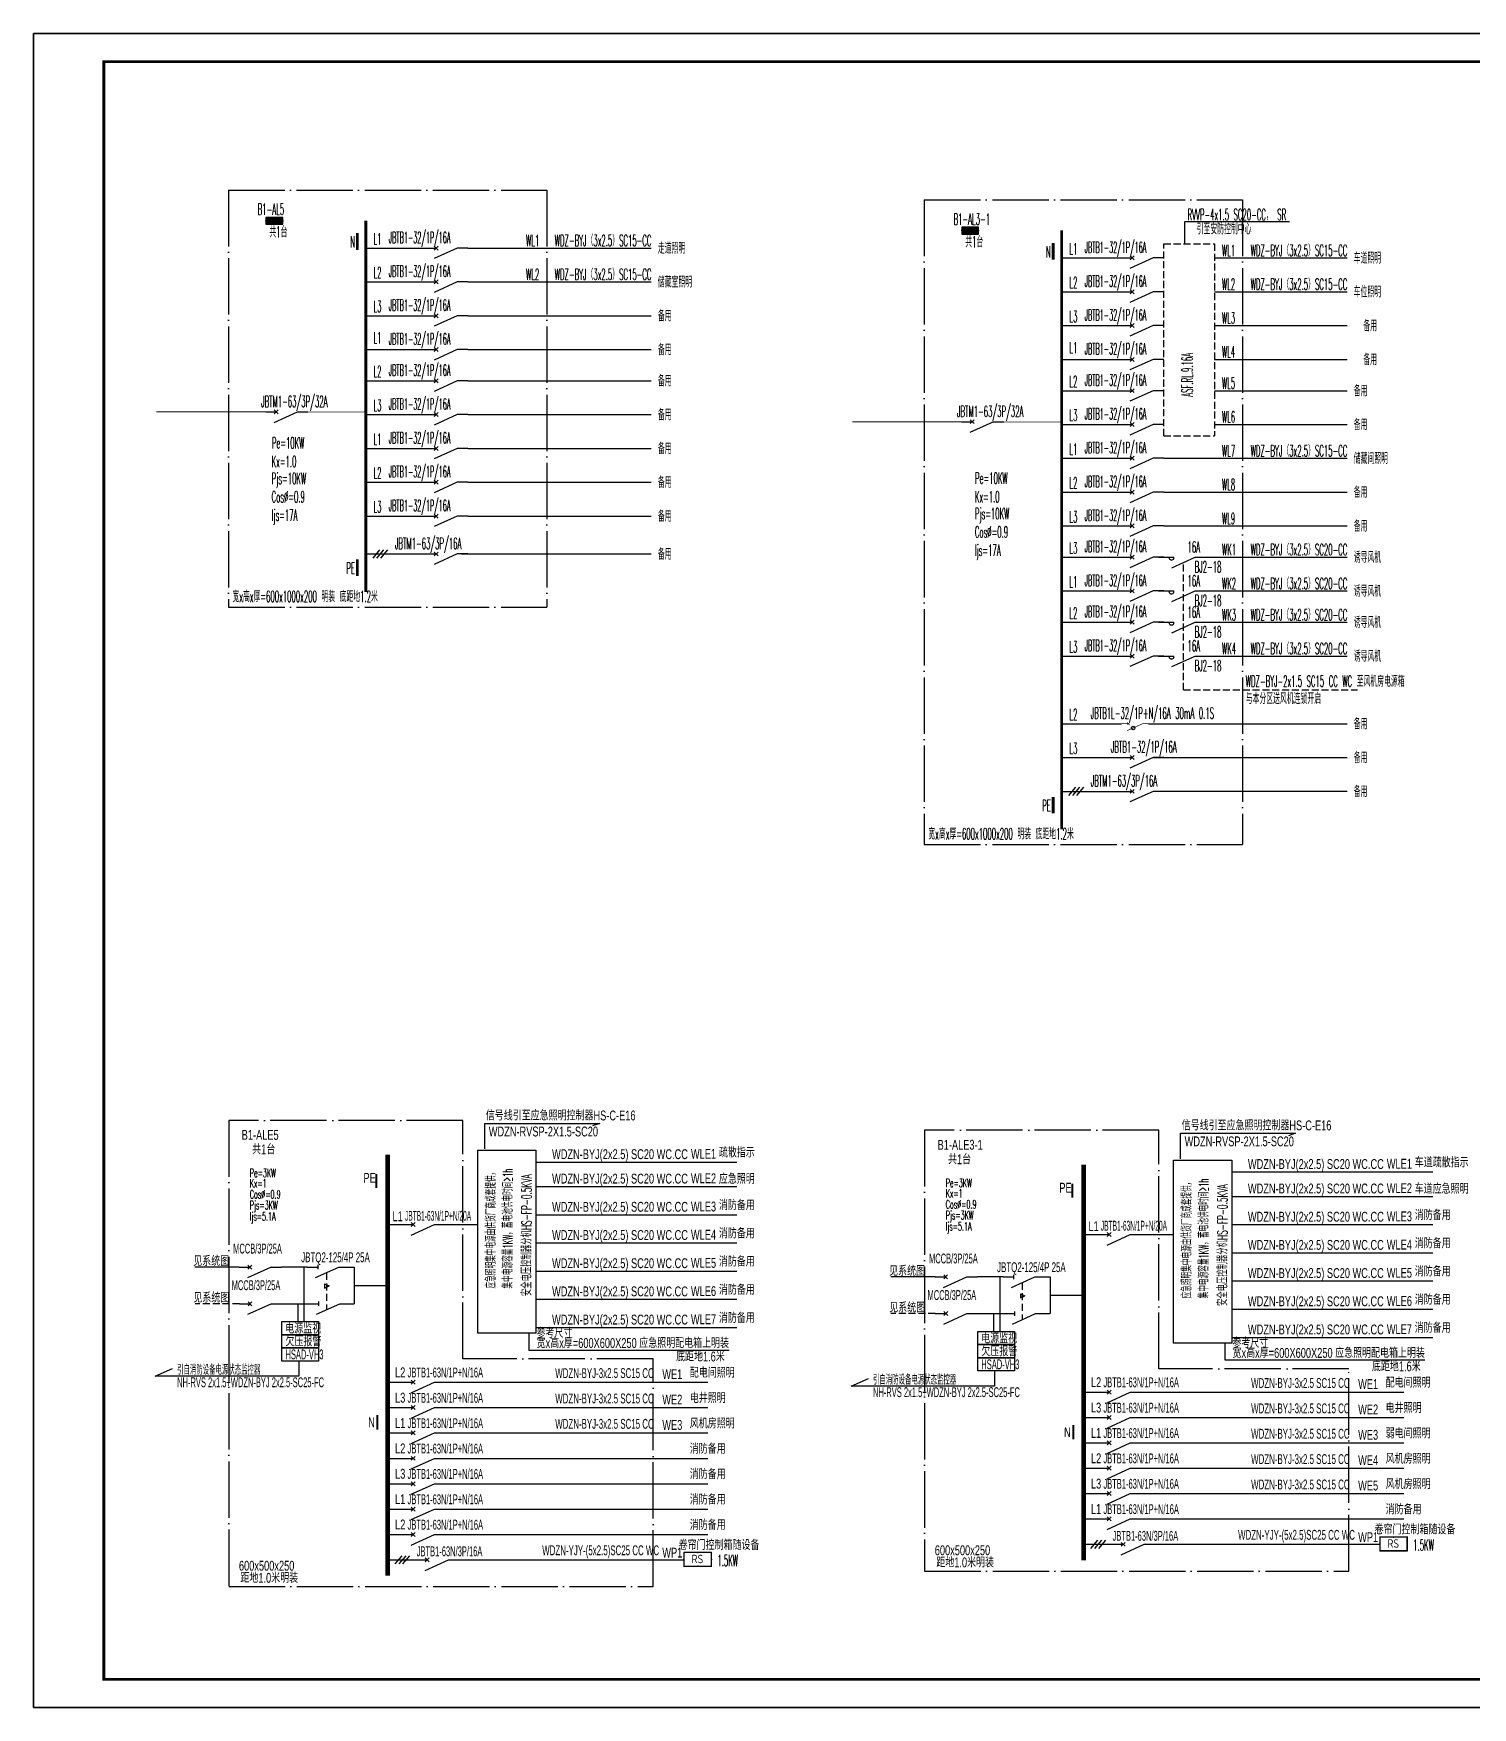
# Model space of a CAD drawing. Extents: x 776418 to 2076422, y -1170708 to 498544.
# Drawn here: x 1159593 to 1210679, y -828816 to -769416 of the extents above; entities that cross this region are included whole.
import ezdxf
from ezdxf.enums import TextEntityAlignment as Align

# ---------------------------------------------------------------- set-up
doc = ezdxf.new("R2010")
doc.units = 0
doc.header["$LTSCALE"] = 1000
doc.header["$MEASUREMENT"] = 0
for name, pattern in [('CONTINOUS', [0]), ('DASH', [0.35, 0.25, -0.1]), ('DOTE', [2.42, 2, -0.2, 0.02, -0.2]), ('HIDDEN', [0.375, 0.25, -0.125])]:
    doc.linetypes.add(name, pattern=pattern)
doc.layers.get('0').update_dxf_attribs({"linetype": 'CONTINUOUS'})
for name, color, linetype in [('D-TEXT', 7, 'CONTINUOUS'), ('DIM-动力', 3, 'CONTINUOUS'), ('DQ', 255, 'CONTINOUS'), ('EL-1', 4, 'DASH'), ('ELEMENT', 3, 'CONTINUOUS'), ('EQUIP-消防', 80, 'CONTINUOUS'), ('EQUIP-箱柜', 3, 'CONTINUOUS'), ('LAYER3', 7, 'DOTE'), ('PUB_TEXT', 255, 'CONTINUOUS'), ('SIG_TEXT', 7, 'CONTINUOUS'), ('TEL_SYMB', 3, 'CONTINUOUS'), ('TEL_TEXT', 3, 'CONTINUOUS'), ('TEL_TITLE', 7, 'CONTINUOUS'), ('WIRE', 4, 'CONTINUOUS'), ('WIRE-动力', 2, 'CONTINUOUS'), ('WIRE-应急', 2, 'DASH'), ('WIRE-照明', 1, 'CONTINUOUS'), ('WIRE-通讯', 4, 'CONTINUOUS'), ('XT', 6, 'CONTINUOUS')]:
    doc.layers.add(name, color=color, linetype=linetype)
doc.styles.add('_COMPLEX', font='ROS', dxfattribs={"width": 0.6, "bigfont": 'JD'})
doc.styles.add('_HZTXT', font='txt.shx', dxfattribs={"width": 0.8, "bigfont": 'HZTXT.shx'})
doc.styles.add('_JD', font='ros.shx', dxfattribs={"width": 0.8, "bigfont": 'JD.shx'})
doc.styles.add('_TCH_LABEL', font='COMPLEX', dxfattribs={"bigfont": 'GBCBIG'})
doc.styles.add('_TEL_DIM', font='SIMPLEX', dxfattribs={"width": 0.7, "height": 3.5, "bigfont": 'HZTXT'})
doc.styles.add('B', font='ros.shx', dxfattribs={"width": 0.8, "bigfont": 'jd.shx'})
doc.styles.add('DIM_FONT', font='SIMPLEX', dxfattribs={"width": 0.7, "bigfont": 'GBCBIG'})
doc.styles.get("Standard").update_dxf_attribs({"font": 'gbenor.shx', "bigfont": 'gbcbig.shx'})

# ---------------------------------------------------------------- blocks, each defined once
blk = doc.blocks.new('A$C00115E70')
at = {"layer": 'WIRE-通讯', "ltscale": 0.001}
blk.add_lwpolyline([(-84100, 59400), (0, 59400), (0, 0), (-84100, 0)], close=True, dxfattribs=at)
blk = doc.blocks.new('M_M7')
for p, q in [((-0.25, -0.2), (0, -0.75)), ((-0.047, -0.297), (0.047, -0.203)), ((-0.047, -0.203), (0.047, -0.297))]:
    blk.add_line(p, q)
for points in [[(0, 0), (0, -0.25)], [(0, -0.75), (0, -1)]]:
    blk.add_lwpolyline(points)
at = {"width": 0.8, "flags": 9}
blk.add_attdef('S', (0.25, -0.5), '', height=0.2, dxfattribs=at)
blk = doc.blocks.new('$element$00000576')
for points in [[(0, 0), (0, -0.25)], [(0, -1), (0, -0.75), (-0.25, -0.2)], [(-0.047, -0.297), (0.047, -0.203)], [(-0.047, -0.203), (0.047, -0.297)]]:
    blk.add_lwpolyline(points)
at = {"flags": 9}
blk.add_attdef('S', (0, 0), '', height=0.00000667, dxfattribs=at)
blk = doc.blocks.new('*X1')
at = {"color": 0}
for p, q in [((-250, 33), (-83, 200)), ((-250, 68), (-118, 200)), ((-250, 104), (-154, 200)), ((-250, 139), (-189, 200)), ((-250, 174), (-224, 200)), ((-247, 0), (-47, 200)), ((-212, 0), (-12, 200)), ((-177, 0), (23, 200)), ((-141, 0), (59, 200)), ((-106, 0), (94, 200)), ((-71, 0), (129, 200)), ((-35, 0), (165, 200)), ((0, 0), (200, 200)), ((35, 0), (235, 200)), ((71, 0), (250, 179)), ((106, 0), (250, 144)), ((141, 0), (250, 109)), ((177, 0), (250, 73)), ((212, 0), (250, 38)), ((247, 0), (250, 3))]:
    blk.add_line(p, q, dxfattribs=at)
blk = doc.blocks.new('$equip$00001421')
for p, q in [((0.75, 0.6), (-0.75, 0.6)), ((-0.75, 0.6), (-0.75, 0)), ((-0.75, 0), (0.75, 0)), ((0.75, 0), (0.75, 0.6))]:
    blk.add_line(p, q)
at = {"const_width": 0.6}
blk.add_lwpolyline([(-0.75, 0.3), (0.75, 0.3)], dxfattribs=at)
for p in [(-0.75, 0.3), (0, 0.6), (0, 0), (0.75, 0.3)]:
    blk.add_point(p)
at = {"xscale": 0.00300000000061118, "yscale": 0.00300000000061118, "zscale": 0.00300000000061118}
blk.add_blockref('*X1', (0, 0), dxfattribs=at)
at = {"style": '_TCH_LABEL', "flags": 9}
blk.add_attdef('A', (0, 0), '', height=0.00002, dxfattribs=at)
blk = doc.blocks.new('M_M8')
for p, q in [((-0.25, -0.2), (0, -0.75)), ((0.05, -0.25), (-0.05, -0.25))]:
    blk.add_line(p, q)
for points in [[(0, 0), (0, -0.25)], [(0, -0.75), (0, -1)]]:
    blk.add_lwpolyline(points)
at = {"style": 'DIM_FONT', "width": 0.8, "flags": 9}
blk.add_attdef('S', (0.25, -0.5), '', height=0.2, dxfattribs=at)
blk = doc.blocks.new('$equip$00002770')
for p, q in [((-0.65, 0.65), (-0.65, 0)), ((0.65, 0.65), (-0.65, 0.65)), ((-0.65, 0), (0.65, 0)), ((0.65, 0), (0.65, 0.65))]:
    blk.add_line(p, q)
at = {"const_width": 0.06}
blk.add_lwpolyline([(-0.65, 0.65), (-0.65, 0), (0.65, 0), (0.65, 0.65), (-0.65, 0.65), (-0.65, 0)], dxfattribs=at)
for p in [(-0.65, 0.325), (0, 0.65), (0, 0), (0.65, 0.325)]:
    blk.add_point(p)
at = {"color": 7}
blk.add_attdef('$TEXT$', text='', height=0.4, dxfattribs=at).set_placement((-0.014, 0.343), align=Align.MIDDLE_CENTER)
at = {"color": 7, "flags": 1}
for tag, height, p in [('A', 0.00002, (0, 0)), ('B', 0.4, (0.905, 0.246))]:
    blk.add_attdef(tag, text='', height=height, dxfattribs=at).set_placement(p, align=Align.MIDDLE_CENTER)
blk = doc.blocks.new('$element$00000525')
at = {"const_width": 0.0233}
for points in [[(0, 0), (0, -0.25)], [(-0.25, -0.2), (0, -0.75), (0, -1)], [(-0.047, -0.203), (0.047, -0.297)], [(0.047, -0.203), (-0.047, -0.297)]]:
    blk.add_lwpolyline(points, dxfattribs=at)
blk.add_circle((-0.151, -0.417), 0.0615)
at = {"flags": 9}
blk.add_attdef('S', (0, 0), '', height=0.00000667, dxfattribs=at)
blk = doc.blocks.new('M_M4')
blk.add_line((-0.25, -0.2), (0, -0.75))
for points in [[(0, 0), (0, -0.25)], [(0, -0.75), (0, -1)]]:
    blk.add_lwpolyline(points)
blk.add_arc((-0.008, -0.192), 0.0589, 81.8699, 278.1301)
at = {"width": 0.8, "flags": 9}
blk.add_attdef('S', (0.25, -0.5), '', height=0.2, dxfattribs=at)

msp = doc.modelspace()

# ---------------------------------------------------------------- linework, layer by layer
at = {"color": 0, "linetype": 'DOTE'}
for p, q in [((1174840, -807983), (1166526, -807983)), ((1166526, -807983), (1166526, -824525)), ((1174840, -816446), (1174840, -807983)), ((1199543, -808334), (1191229, -808334)), ((1191229, -808334), (1191229, -823975)), ((1199543, -816797), (1199543, -808334)), ((1181590, -816446), (1174840, -816446)), ((1181590, -824525), (1181590, -816446)), ((1206293, -816797), (1199543, -816797)), ((1206293, -823975), (1206293, -816797)), ((1191229, -823975), (1206293, -823975)), ((1166526, -824525), (1181590, -824525))]:
    msp.add_line(p, q, dxfattribs=at)
msp.add_lwpolyline([(1200467, -776881), (1200468, -776087), (1204178, -776087)])
at = {"color": 1, "linetype": 'Continuous', "const_width": 72.9}
for points in [[(1171767, -809882), (1171767, -810379)], [(1196470, -810232), (1196470, -810729)], [(1171803, -818442), (1171803, -818952)], [(1196505, -818792), (1196505, -819303)]]:
    msp.add_lwpolyline(points, dxfattribs=at)
at = {"layer": 'DIM-动力', "ltscale": 0.001}
msp.add_lwpolyline([(1159593, -828816), (1243693, -828816), (1243693, -769416), (1159593, -769416)], close=True, dxfattribs=at)
at = {"layer": 'EL-1'}
for p, q in [((1166905, -814487), (1165331, -814487)), ((1191607, -814838), (1190033, -814838))]:
    msp.add_line(p, q, dxfattribs=at)
at = {"layer": 'ELEMENT', "linetype": 'DASH'}
for p, q in [((1199718, -783698), (1199718, -776881)), ((1199718, -776881), (1201518, -776881)), ((1201518, -776881), (1201518, -783698)), ((1199718, -783698), (1201518, -783698))]:
    msp.add_line(p, q, dxfattribs=at)
at = {"layer": 'LAYER3'}
for p, q in [((1166514, -774972), (1166513, -789769)), ((1166514, -774972), (1177816, -774972)), ((1177816, -774972), (1177815, -789770)), ((1191216, -775323), (1191216, -798191)), ((1191216, -775323), (1202518, -775323)), ((1202518, -775323), (1202518, -798192)), ((1166513, -789769), (1177815, -789770)), ((1191216, -798191), (1202518, -798192))]:
    msp.add_line(p, q, dxfattribs=at)
at = {"layer": 'PUB_TEXT'}
for p, q in [((1177180, -815532), (1177180, -816133)), ((1177180, -816133), (1184284, -816133)), ((1201883, -815883), (1201883, -816483)), ((1201883, -816483), (1208986, -816483))]:
    msp.add_line(p, q, dxfattribs=at)
at = {"layer": 'TEL_SYMB'}
for points in [[(1177430, -809040), (1177430, -815532), (1175364, -815532), (1175364, -809040)], [(1202133, -809391), (1202133, -815883), (1200067, -815883), (1200067, -809391)]]:
    msp.add_lwpolyline(points, close=True, dxfattribs=at)
at = {"layer": 'TEL_TITLE'}
msp.add_lwpolyline([(1159593, -828816), (1243693, -828816), (1243693, -769416), (1159593, -769416)], close=True, dxfattribs=at)
at = {"layer": 'TEL_TITLE', "const_width": 100}
msp.add_lwpolyline([(1162093, -827816), (1242693, -827816), (1242693, -770416), (1162093, -770416)], close=True, dxfattribs=at)
at = {"layer": 'WIRE', "linetype": 'Continuous'}
for p, q in [((1171390, -777030), (1173515, -777030)), ((1175015, -777030), (1181525, -777030)), ((1196093, -777381), (1198218, -777381)), ((1201518, -777381), (1206228, -777381)), ((1171390, -778230), (1173515, -778230)), ((1175015, -778230), (1181525, -778230)), ((1196093, -778581), (1198218, -778581)), ((1201518, -778581), (1206228, -778581)), ((1171390, -779430), (1173515, -779430)), ((1175015, -779430), (1181525, -779430)), ((1196093, -779781), (1198218, -779781)), ((1201518, -779781), (1206228, -779781)), ((1171390, -780630), (1173515, -780630)), ((1175015, -780630), (1181525, -780630)), ((1196093, -780981), (1198218, -780981)), ((1201518, -780981), (1206228, -780981)), ((1171390, -781739), (1173515, -781739)), ((1175015, -781739), (1181525, -781739)), ((1196093, -782090), (1198218, -782090)), ((1201518, -782090), (1206228, -782090)), ((1171390, -782939), (1173515, -782939)), ((1175015, -782939), (1181525, -782939)), ((1196093, -783290), (1198218, -783290)), ((1201518, -783290), (1206228, -783290)), ((1171390, -784139), (1173515, -784139)), ((1175015, -784139), (1181525, -784139)), ((1196093, -784490), (1198218, -784490)), ((1199718, -784490), (1206228, -784490)), ((1171390, -785339), (1173515, -785339)), ((1175015, -785339), (1181525, -785339)), ((1196093, -785690), (1198218, -785690)), ((1199718, -785690), (1206228, -785690)), ((1171390, -786539), (1173515, -786539)), ((1175015, -786539), (1181525, -786539)), ((1196093, -786890), (1198218, -786890)), ((1199718, -786890), (1206228, -786890)), ((1171390, -787885), (1173515, -787885)), ((1174784, -787884), (1181525, -787884)), ((1196093, -787998), (1198218, -787998)), ((1199530, -787998), (1200080, -787998)), ((1200830, -787998), (1206228, -787998)), ((1196093, -789198), (1198218, -789198)), ((1199530, -789198), (1200080, -789198)), ((1200830, -789198), (1206228, -789198)), ((1196093, -790307), (1198218, -790307)), ((1199530, -790307), (1200080, -790307)), ((1200830, -790307), (1206228, -790307)), ((1196093, -791507), (1198218, -791507)), ((1199530, -791507), (1200080, -791507)), ((1200830, -791507), (1206228, -791507)), ((1196093, -793907), (1198218, -793907)), ((1199172, -793907), (1206228, -793907)), ((1196093, -795107), (1198218, -795107)), ((1199343, -795107), (1206228, -795107)), ((1196093, -796307), (1198218, -796307)), ((1199486, -796306), (1206228, -796306))]:
    msp.add_line(p, q, dxfattribs=at)
at = {"layer": 'WIRE', "color": 6}
for p, q in [((1163919, -817059), (1164534, -816792)), ((1169010, -817059), (1163919, -817059)), ((1188621, -817410), (1189237, -817143)), ((1193713, -817410), (1188621, -817410))]:
    msp.add_line(p, q, dxfattribs=at)
at = {"layer": 'WIRE', "const_width": 100}
for points in [[(1171390, -776055), (1171390, -789234)], [(1196093, -776406), (1196093, -797656)], [(1171090, -777093), (1171090, -776501)], [(1195792, -777443), (1195792, -776852)], [(1171090, -788671), (1171090, -788080)], [(1195792, -797093), (1195792, -796502)]]:
    msp.add_lwpolyline(points, dxfattribs=at)
at = {"layer": 'WIRE-动力'}
for p, q in [((1171883, -787738), (1171635, -788031)), ((1172023, -787738), (1171775, -788031)), ((1172163, -787738), (1171915, -788031)), ((1196586, -796160), (1196338, -796453)), ((1196726, -796160), (1196478, -796453)), ((1196866, -796160), (1196618, -796453)), ((1197369, -822878), (1197122, -823172)), ((1197509, -822878), (1197262, -823172)), ((1197649, -822878), (1197402, -823172)), ((1172667, -823428), (1172419, -823721)), ((1172807, -823428), (1172559, -823721)), ((1172947, -823428), (1172699, -823721))]:
    msp.add_line(p, q, dxfattribs=at)
at = {"layer": 'WIRE-应急', "color": 0, "linetype": 'DASH'}
for q in [(1200418, -788186), (1206595, -792707)]:
    msp.add_line((1200418, -792707), q, dxfattribs=at)
at = {"layer": 'WIRE-照明'}
for p, q in [((1175614, -808997), (1175614, -808088)), ((1179693, -808088), (1179437, -808174)), ((1200317, -809347), (1200317, -808439)), ((1204395, -808439), (1204140, -808525)), ((1177430, -809461), (1184566, -809461)), ((1202133, -809811), (1209268, -809811)), ((1177430, -810329), (1184566, -810329)), ((1202133, -810679), (1209268, -810679)), ((1177430, -811329), (1184566, -811329)), ((1172169, -811680), (1172702, -811680)), ((1173877, -811680), (1175364, -811680)), ((1202133, -811680), (1209268, -811680)), ((1177430, -812329), (1184566, -812329)), ((1196872, -812031), (1197404, -812031)), ((1198579, -812031), (1200067, -812031)), ((1202133, -812680), (1209268, -812680)), ((1170621, -813188), (1170982, -813188)), ((1170982, -813188), (1170982, -814487)), ((1177430, -813330), (1184566, -813330)), ((1195324, -813539), (1195684, -813539)), ((1195684, -813539), (1195684, -814838)), ((1202133, -813680), (1209268, -813680)), ((1169929, -813785), (1169929, -813932)), ((1169929, -813785), (1170089, -813858)), ((1169929, -813932), (1170089, -813858)), ((1170982, -813838), (1172169, -813838)), ((1177430, -814330), (1184566, -814330)), ((1194632, -814135), (1194632, -814283)), ((1194632, -814135), (1194791, -814209)), ((1194632, -814283), (1194791, -814209)), ((1195684, -814189), (1196872, -814189)), ((1170618, -814487), (1170982, -814487)), ((1195321, -814838), (1195684, -814838)), ((1202133, -814681), (1209268, -814681)), ((1177430, -815330), (1184566, -815330)), ((1202133, -815681), (1209268, -815681)), ((1172169, -817274), (1172702, -817274)), ((1173877, -817274), (1183533, -817274)), ((1196872, -817625), (1197404, -817625)), ((1198579, -817625), (1208235, -817625)), ((1172169, -818174), (1172702, -818174)), ((1173877, -818174), (1183533, -818174)), ((1196872, -818525), (1197404, -818525)), ((1198579, -818525), (1208235, -818525)), ((1172169, -819074), (1172702, -819074)), ((1173877, -819074), (1183533, -819074)), ((1196872, -819425), (1197404, -819425)), ((1198579, -819425), (1208235, -819425)), ((1172169, -819974), (1172702, -819974)), ((1173877, -819974), (1183533, -819974)), ((1172169, -820874), (1172702, -820874)), ((1173877, -820874), (1183533, -820874)), ((1196872, -820325), (1197404, -820325)), ((1198579, -820325), (1208235, -820325)), ((1196872, -821225), (1197404, -821225)), ((1198579, -821225), (1208235, -821225)), ((1172169, -821774), (1172702, -821774)), ((1173877, -821774), (1183533, -821774)), ((1172169, -822674), (1172702, -822674)), ((1173877, -822674), (1183533, -822674)), ((1196872, -822125), (1197404, -822125)), ((1198579, -822125), (1208235, -822125)), ((1196872, -823025), (1197404, -823025)), ((1196872, -823025), (1198276, -823025)), ((1199214, -823025), (1207388, -823025)), ((1172169, -823574), (1172702, -823574)), ((1172169, -823574), (1173573, -823574)), ((1174511, -823574), (1182685, -823574))]:
    msp.add_line(p, q, dxfattribs=at)
at = {"layer": 'WIRE-照明', "linetype": 'Continuous'}
for p, q in [((1166898, -813188), (1165326, -813188)), ((1169309, -813188), (1168398, -813188)), ((1191600, -813539), (1190029, -813539)), ((1194011, -813539), (1193100, -813539)), ((1168405, -814487), (1169341, -814487)), ((1193107, -814838), (1194044, -814838))]:
    msp.add_line(p, q, dxfattribs=at)
at = {"layer": 'WIRE-照明', "linetype": 'HIDDEN'}
for p, q in [((1169991, -813390), (1169991, -814703)), ((1194694, -813740), (1194694, -815054))]:
    msp.add_line(p, q, dxfattribs=at)
at = {"layer": 'WIRE-照明', "linetype": 'Continuous', "const_width": 35}
for points in [[(1167837, -782839), (1163958, -782839)], [(1192540, -783190), (1188661, -783190)]]:
    msp.add_lwpolyline(points, dxfattribs=at)
at = {"layer": 'WIRE-照明', "linetype": 'ByBlock', "ltscale": 0.1, "const_width": 25}
for points in [[(1171390, -782848), (1169342, -782848)], [(1196093, -783199), (1194045, -783199)]]:
    msp.add_lwpolyline(points, dxfattribs=at)
at = {"layer": 'WIRE-照明'}
for points in [[(1175614, -808088), (1179693, -808088)], [(1200317, -808439), (1204395, -808439)]]:
    msp.add_lwpolyline(points, dxfattribs=at)
at = {"layer": 'WIRE-照明', "const_width": 160}
for points in [[(1172169, -809198), (1172169, -824140)], [(1196872, -809549), (1196872, -823590)]]:
    msp.add_lwpolyline(points, dxfattribs=at)
at = {"layer": 'XT'}
for p, q in [((1169191, -813188), (1169191, -815119)), ((1193894, -813539), (1193894, -815470)), ((1168988, -815119), (1168988, -814487)), ((1193691, -815470), (1193691, -814838)), ((1169010, -816523), (1169010, -817059)), ((1193713, -816873), (1193713, -817410))]:
    msp.add_line(p, q, dxfattribs=at)
for points in [[(1168415, -815119), (1169715, -815119), (1169715, -815587), (1168415, -815587)], [(1193118, -815470), (1194418, -815470), (1194418, -815938), (1193118, -815938)], [(1168415, -815587), (1169715, -815587), (1169715, -816055), (1168415, -816055)], [(1168415, -816055), (1169715, -816055), (1169715, -816523), (1168415, -816523)], [(1193118, -815938), (1194418, -815938), (1194418, -816406), (1193118, -816406)], [(1193118, -816406), (1194418, -816406), (1194418, -816873), (1193118, -816873)]]:
    msp.add_lwpolyline(points, close=True, dxfattribs=at)

# ---------------------------------------------------------------- block references
at = {"layer": 'DQ', "xscale": 1500, "yscale": 1500, "zscale": 1500, "rotation": 90}
for name, p in [('M_M7', (1167837, -782839)), ('M_M7', (1192540, -783190)), ('M_M7', (1172702, -811680)), ('M_M7', (1197404, -812031)), ('M_M7', (1166898, -813188)), ('M_M8', (1169309, -813188)), ('M_M7', (1191600, -813539)), ('M_M8', (1194011, -813539)), ('M_M7', (1166905, -814487)), ('M_M8', (1169341, -814487)), ('M_M7', (1191607, -814838)), ('M_M8', (1194044, -814838)), ('M_M7', (1172702, -817274)), ('M_M7', (1197404, -817625)), ('M_M7', (1172702, -818174)), ('M_M7', (1197404, -818525)), ('M_M7', (1172702, -819074)), ('M_M7', (1197404, -819425)), ('M_M7', (1172702, -819974)), ('M_M7', (1197404, -820325)), ('M_M7', (1172702, -820874)), ('M_M7', (1197404, -821225)), ('M_M7', (1172702, -821774)), ('M_M7', (1197404, -822125)), ('M_M7', (1172702, -822674)), ('M_M7', (1197901, -823025)), ('M_M7', (1173198, -823574))]:
    msp.add_blockref(name, p, dxfattribs=at)
at = {"layer": 'ELEMENT', "rotation": 90}
for name, p, xscale, yscale, zscale in [('$element$00000576', (1173515, -777030), 1500, 1500, 1500), ('$element$00000576', (1198218, -777381), 1500, 1500, 1500), ('$element$00000576', (1173515, -778230), 1500, 1500, 1500), ('$element$00000576', (1198218, -778581), 1500, 1500, 1500), ('$element$00000576', (1173515, -779430), 1500, 1500, 1500), ('$element$00000576', (1198218, -779781), 1500, 1500, 1500), ('$element$00000576', (1173515, -780630), 1500, 1500, 1500), ('$element$00000576', (1198218, -780981), 1500, 1500, 1500), ('$element$00000576', (1173515, -781739), 1500, 1500, 1500), ('$element$00000576', (1198218, -782090), 1500, 1500, 1500), ('$element$00000576', (1173515, -782939), 1500, 1500, 1500), ('$element$00000576', (1198218, -783290), 1500, 1500, 1500), ('$element$00000576', (1173515, -784139), 1500, 1500, 1500), ('$element$00000576', (1198218, -784490), 1500, 1500, 1500), ('$element$00000576', (1173515, -785339), 1500, 1500, 1500), ('$element$00000576', (1198218, -785690), 1500, 1500, 1500), ('$element$00000576', (1173515, -786539), 1500, 1500, 1500), ('$element$00000576', (1198218, -786890), 1500, 1500, 1500), ('$element$00000576', (1173515, -787885), 1500, 1500, 1500), ('$element$00000576', (1198218, -787998), 1500, 1500, 1500), ('$element$00000576', (1198218, -789198), 1500, 1500, 1500), ('$element$00000576', (1198218, -790307), 1500, 1500, 1500), ('$element$00000576', (1198218, -791507), 1500, 1500, 1500), ('$element$00000525', (1198215, -793907), 1000, 1000, 1000), ('$element$00000576', (1198218, -795107), 1500, 1500, 1500), ('$element$00000576', (1198218, -796307), 1500, 1500, 1500)]:
    msp.add_blockref(name, p, dxfattribs=dict(at, xscale=xscale, yscale=yscale, zscale=zscale))
at = {"layer": 'ELEMENT', "linetype": 'ByBlock', "xscale": 1500, "yscale": 1500, "zscale": 1500, "rotation": 90}
for p in [(1199705, -787998), (1199705, -789198), (1199705, -790307), (1199705, -791507)]:
    msp.add_blockref('M_M4', p, dxfattribs=at)
at = {"layer": 'EQUIP-消防', "xscale": 750, "yscale": 750, "zscale": 750}
for p in [(1207875, -823253), (1183173, -823802)]:
    msp.add_blockref('$equip$00002770', p, dxfattribs=at).add_auto_attribs({'$TEXT$': 'RS'})
at = {"layer": 'EQUIP-箱柜', "xscale": 400, "yscale": 400, "zscale": 400}
for p in [(1168141, -776181), (1192844, -776532)]:
    msp.add_blockref('$equip$00001421', p, dxfattribs=at)
at = {"layer": 'WIRE-通讯', "ltscale": 0.001}
msp.add_blockref('A$C00115E70', (1243693, -828816), dxfattribs=at)

# ---------------------------------------------------------------- texts
at = {"layer": 'D-TEXT', "style": '_HZTXT'}
for s, width, p in [('B1-AL5', 0.45, (1167552, -775853)), ('RVVP-4x1.5 SC20-CC， SR', 0.45, (1200561, -776042)), ('共1台', 0.45, (1167968, -776655)), ('B1-AL3-1', 0.45, (1192255, -776204)), ('引至安防控制中心', 0.45, (1200887, -776547)), ('N', 0.45, (1170837, -777010)), ('L1', 0.45, (1171663, -776903)), ('JBTB1-32/1P/16A', 0.4, (1172205, -776853)), ('WL1', 0.45, (1177079, -776961)), ('WDZ-BYJ（3x2.5）SC15-CC', 0.45, (1178099, -776961)), ('走道照明', 0.45, (1181758, -777231)), ('共1台', 0.45, (1192671, -777006)), ('L1', 0.45, (1196366, -777254)), ('JBTB1-32/1P/16A', 0.4, (1196908, -777204)), ('WL1', 0.45, (1201782, -777312)), ('WDZ-BYJ（3x2.5）SC15-CC', 0.45, (1202802, -777312)), ('N', 0.45, (1195540, -777361)), ('车道照明 ', 0.45, (1206460, -777582)), ('L2', 0.45, (1171663, -778103)), ('JBTB1-32/1P/16A', 0.4, (1172205, -778053)), ('WL2', 0.45, (1177079, -778161)), ('WDZ-BYJ（3x2.5）SC15-CC', 0.45, (1178099, -778161)), ('储藏室照明', 0.45, (1181758, -778431)), ('L2', 0.45, (1196366, -778454)), ('JBTB1-32/1P/16A', 0.4, (1196908, -778404)), ('WL2', 0.45, (1201782, -778512)), ('WDZ-BYJ（3x2.5）SC15-CC', 0.45, (1202802, -778512)), ('车位照明 ', 0.45, (1206460, -778782)), ('L3', 0.45, (1171663, -779303)), ('JBTB1-32/1P/16A', 0.4, (1172205, -779253)), ('备用', 0.45, (1181759, -779631)), ('L3', 0.45, (1196366, -779654)), ('JBTB1-32/1P/16A', 0.4, (1196908, -779604)), ('WL3', 0.45, (1201782, -779712)), ('备用', 0.45, (1206803, -779982)), ('L1', 0.45, (1171663, -780412)), ('JBTB1-32/1P/16A', 0.4, (1172205, -780453)), ('备用', 0.45, (1181759, -780831)), ('L1', 0.45, (1196366, -780763)), ('JBTB1-32/1P/16A', 0.4, (1196908, -780804)), ('WL4', 0.45, (1201782, -780912)), ('JBTB1-32/1P/16A', 0.4, (1172205, -781562)), ('备用', 0.45, (1206803, -781182)), ('L2', 0.45, (1171663, -781612)), ('备用', 0.45, (1181759, -781940)), ('L2', 0.45, (1196366, -781963)), ('JBTB1-32/1P/16A', 0.4, (1196908, -781913)), ('WL5', 0.45, (1201782, -782021)), ('JBTM1-63/3P/32A', 0.45, (1167673, -782673, 0)), ('JBTB1-32/1P/16A', 0.4, (1172205, -782762)), ('备用', 0.45, (1206462, -782291)), ('L3', 0.45, (1171663, -782812)), ('备用', 0.45, (1181759, -783140)), ('JBTM1-63/3P/32A', 0.45, (1192376, -783024, 0)), ('L3', 0.45, (1196366, -783163)), ('JBTB1-32/1P/16A', 0.4, (1196908, -783113)), ('WL6', 0.45, (1201782, -783221)), ('JBTB1-32/1P/16A', 0.4, (1172205, -783962)), ('备用', 0.45, (1206462, -783491)), ('Pe=10KW', 0.45, (1168055, -784143)), ('L1', 0.45, (1171663, -784012)), ('备用', 0.45, (1181759, -784340)), ('L1', 0.45, (1196366, -784363)), ('JBTB1-32/1P/16A', 0.4, (1196908, -784313)), ('WL7', 0.45, (1201782, -784421)), ('WDZ-BYJ（3x2.5）SC15-CC', 0.45, (1202802, -784421)), ('Kx=1.0', 0.45, (1168047, -784803)), ('储藏间照明', 0.45, (1206462, -784691)), ('Pjs=10KW', 0.45, (1168047, -785403)), ('L2', 0.45, (1171663, -785212)), ('JBTB1-32/1P/16A', 0.4, (1172205, -785162)), ('备用', 0.45, (1181759, -785540)), ('Pe=10KW', 0.45, (1193019, -785394)), ('L2', 0.45, (1196366, -785563)), ('JBTB1-32/1P/16A', 0.4, (1196908, -785513)), ('WL8', 0.45, (1201782, -785621)), ('Cos%%C=0.9', 0.45, (1168047, -786053)), ('Kx=1.0', 0.45, (1193011, -786053)), ('备用', 0.45, (1206462, -785891)), ('Ijs=17A', 0.45, (1168047, -786703)), ('L3', 0.45, (1171663, -786412)), ('JBTB1-32/1P/16A', 0.4, (1172205, -786362)), ('备用', 0.45, (1181759, -786740)), ('Pjs=10KW', 0.45, (1193011, -786653)), ('L3', 0.45, (1196366, -786763)), ('JBTB1-32/1P/16A', 0.4, (1196908, -786713)), ('WL9', 0.45, (1201782, -786821)), ('Cos%%C=0.9', 0.45, (1193011, -787303)), ('备用', 0.45, (1206462, -787091)), ('JBTM1-63/3P/16A', 0.45, (1172424, -787708)), ('备用', 0.45, (1181759, -788086)), ('Ijs=17A', 0.45, (1193011, -787953)), ('L3', 0.45, (1196366, -787872)), ('JBTB1-32/1P/16A', 0.4, (1196908, -787821)), ('16A', 0.45, (1200561, -787836)), ('WK1', 0.45, (1201782, -787930)), ('WDZ-BYJ（3x2.5）SC20-CC', 0.45, (1202802, -787930)), ('PE', 0.45, (1170699, -788589)), ('BJ2-18', 0.45, (1200814, -788539)), ('诱导风机 ', 0.45, (1206462, -788200)), ('L1', 0.45, (1196366, -789072)), ('JBTB1-32/1P/16A', 0.4, (1196908, -789021)), ('16A', 0.45, (1200561, -789036)), ('WK2', 0.45, (1201782, -789130)), ('WDZ-BYJ（3x2.5）SC20-CC', 0.45, (1202802, -789130)), ('宽x高x厚=600x1000x200 明装 底距地1.2米', 0.45, (1166658, -789590)), ('BJ2-18', 0.45, (1200814, -789739)), ('诱导风机 ', 0.45, (1206462, -789400)), ('L2', 0.45, (1196366, -790181)), ('JBTB1-32/1P/16A', 0.4, (1196908, -790130)), ('16A', 0.45, (1200561, -790145)), ('WK3', 0.45, (1201782, -790239)), ('WDZ-BYJ（3x2.5）SC20-CC', 0.45, (1202802, -790239)), ('BJ2-18', 0.45, (1200814, -790848)), ('诱导风机 ', 0.45, (1206462, -790509)), ('L3', 0.45, (1196366, -791381)), ('JBTB1-32/1P/16A', 0.4, (1196908, -791330)), ('16A', 0.45, (1200561, -791345)), ('WK4', 0.45, (1201782, -791439)), ('WDZ-BYJ（3x2.5）SC20-CC', 0.45, (1202802, -791439)), ('BJ2-18', 0.45, (1200814, -792048)), ('诱导风机 ', 0.45, (1206462, -791709)), ('WDZ-BYJ-2x1.5 SC15 CC WC 至风机房电源箱', 0.45, (1202629, -792599)), ('与本分区送风机连锁开启', 0.45, (1202629, -793210)), ('L2', 0.45, (1196366, -793780)), ('JBTB1L-32/1P+N/16A 30mA 0.1S', 0.45, (1197124, -793730)), ('备用', 0.45, (1206462, -794108)), ('L3', 0.45, (1196366, -794980)), ('JBTB1-32/1P/16A', 0.45, (1197839, -794930)), ('备用', 0.45, (1206462, -795308)), ('JBTM1-63/3P/16A', 0.45, (1197126, -796130)), ('备用', 0.45, (1206462, -796508)), ('PE', 0.45, (1195401, -797011)), ('宽x高x厚=600x1000x200 明装 底距地1.2米', 0.45, (1191361, -798012)), ('1.5KW', 0.45, (1208573, -823248)), ('1.5KW', 0.45, (1183871, -823797))]:
    msp.add_text(s, height=400, dxfattribs=dict(at, width=width)).set_placement(p)
at = {"layer": 'D-TEXT', "style": '_HZTXT', "width": 0.45}
msp.add_text('ASF.RL.9.16A', height=400, rotation=90, dxfattribs=at).set_placement((1200753, -782306))
at = {"layer": 'PUB_TEXT', "style": '_HZTXT'}
for s, width, p in [('集中电源容量1KW，蓄电池供电时间≥1h', 0.5, (1176604, -813949)), ('安全电压控制器分机HS-FP-0.5KVA ', 0.55, (1177272, -814216)), ('应急照明集中电源由供货厂商成套提供，', 0.5, (1176004, -813949)), ('应急照明集中电源由供货厂商成套提供，', 0.5, (1200706, -814300)), ('集中电源容量1KW，蓄电池供电时间≥1h', 0.5, (1201307, -814300)), ('安全电压控制器分机HS-FP-0.5KVA ', 0.55, (1201975, -814567))]:
    msp.add_text(s, height=350, rotation=90, dxfattribs=dict(at, width=width)).set_placement(p)
at = {"layer": 'SIG_TEXT', "style": '_TEL_DIM', "width": 0.5}
for s, p in [('Pe=3KW', (1167272, -809996)), ('Kx=1', (1167272, -810365)), ('Pe=3KW', (1191977, -810352)), ('Cos%%C=0.9', (1167272, -810755)), ('Kx=1', (1191977, -810721)), ('Pjs=3KW', (1167272, -811139)), ('Ijs=5.1A', (1167272, -811537)), ('Cos%%C=0.9', (1191977, -811111)), ('Pjs=3KW', (1191977, -811495)), ('Ijs=5.1A', (1191977, -811893))]:
    msp.add_text(s, height=300, dxfattribs=at).set_placement(p)
at = {"layer": 'TEL_TEXT', "ltscale": 2}
for s, style, width, p in [('信号线引至应急照明控制器HS-C-E16 ', '_COMPLEX', 0.7, (1175651, -807983)), ('B1-ALE5', '_COMPLEX', 0.7, (1166986, -808672)), ('WDZN-RVSP-2X1.5-SC20', '_COMPLEX', 0.7, (1175757, -808552)), ('信号线引至应急照明控制器HS-C-E16 ', '_COMPLEX', 0.7, (1200354, -808334)), ('WDZN-BYJ(2x2.5) SC20 WC.CC', '_COMPLEX', 0.7, (1178002, -809356)), ('WLE1', '_COMPLEX', 0.7, (1182933, -809345)), ('疏散指示', '_COMPLEX', 0.7, (1183925, -809297)), ('B1-ALE3-1', '_COMPLEX', 0.7, (1191688, -809023)), ('WDZN-RVSP-2X1.5-SC20', '_COMPLEX', 0.7, (1200459, -808902)), ('WDZN-BYJ(2x2.5) SC20 WC.CC', '_COMPLEX', 0.7, (1202705, -809706)), ('WLE1', '_COMPLEX', 0.7, (1207636, -809696)), ('车道疏散指示', '_COMPLEX', 0.7, (1208628, -809648)), ('WDZN-BYJ(2x2.5) SC20 WC.CC', '_COMPLEX', 0.7, (1178002, -810224)), ('WLE2', '_COMPLEX', 0.7, (1182933, -810213)), ('应急照明', '_COMPLEX', 0.7, (1183925, -810233)), ('WDZN-BYJ(2x2.5) SC20 WC.CC', '_COMPLEX', 0.7, (1202705, -810574)), ('WLE2', '_COMPLEX', 0.7, (1207636, -810564)), ('车道应急照明', '_COMPLEX', 0.7, (1208628, -810584)), ('消防备用', '_COMPLEX', 0.7, (1183925, -811165)), ('L1', '_COMPLEX', 0.7, (1172340, -811560)), ('JBTB1-63N/1P+N/20A', '_COMPLEX', 0.4, (1172783, -811544)), ('WDZN-BYJ(2x2.5) SC20 WC.CC', '_COMPLEX', 0.7, (1178002, -811224)), ('WLE3', '_COMPLEX', 0.7, (1182933, -811214)), ('WDZN-BYJ(2x2.5) SC20 WC.CC', '_COMPLEX', 0.7, (1202705, -811575)), ('WLE3', '_COMPLEX', 0.7, (1207636, -811564)), ('消防备用', '_COMPLEX', 0.7, (1208628, -811516)), ('WDZN-BYJ(2x2.5) SC20 WC.CC', '_COMPLEX', 0.7, (1178002, -812224)), ('WLE4', '_COMPLEX', 0.7, (1182933, -812214)), ('消防备用', '_COMPLEX', 0.7, (1183925, -812166)), ('L1', '_COMPLEX', 0.7, (1197043, -811910)), ('JBTB1-63N/1P+N/20A', '_COMPLEX', 0.4, (1197486, -811895)), ('MCCB/3P/25A', '_JD', 0.55, (1166683, -812706)), ('WDZN-BYJ(2x2.5) SC20 WC.CC', '_COMPLEX', 0.7, (1202705, -812575)), ('WLE4', '_COMPLEX', 0.7, (1207636, -812565)), ('消防备用', '_COMPLEX', 0.7, (1208628, -812517)), ('WDZN-BYJ(2x2.5) SC20 WC.CC', '_COMPLEX', 0.7, (1178002, -813225)), ('WLE5', '_COMPLEX', 0.7, (1182933, -813214)), ('消防备用', '_COMPLEX', 0.7, (1183925, -813166)), ('MCCB/3P/25A', '_JD', 0.55, (1191386, -813057)), ('消防备用', '_COMPLEX', 0.7, (1208628, -813517)), ('MCCB/3P/25A', '_JD', 0.55, (1166629, -814005)), ('消防备用', '_COMPLEX', 0.7, (1183925, -814167)), ('WDZN-BYJ(2x2.5) SC20 WC.CC', '_COMPLEX', 0.7, (1202705, -813575)), ('WLE5', '_COMPLEX', 0.7, (1207636, -813565)), ('WDZN-BYJ(2x2.5) SC20 WC.CC', '_COMPLEX', 0.7, (1178002, -814225)), ('WLE6', '_COMPLEX', 0.7, (1182933, -814215)), ('MCCB/3P/25A', '_JD', 0.55, (1191332, -814356)), ('WDZN-BYJ(2x2.5) SC20 WC.CC', '_COMPLEX', 0.7, (1202705, -814576)), ('WLE6', '_COMPLEX', 0.7, (1207636, -814566)), ('消防备用', '_COMPLEX', 0.7, (1208628, -814517)), ('WDZN-BYJ(2x2.5) SC20 WC.CC', '_COMPLEX', 0.7, (1178002, -815225)), ('WLE7', '_COMPLEX', 0.7, (1182933, -815215)), ('消防备用', '_COMPLEX', 0.7, (1183925, -815167)), ('电源监视', '_COMPLEX', 0.7, (1168534, -815544, 37)), ('参考尺寸', '_COMPLEX', 0.7, (1177450, -815699, 0)), ('电源监视', '_COMPLEX', 0.7, (1193237, -815895, 37)), ('WDZN-BYJ(2x2.5) SC20 WC.CC', '_COMPLEX', 0.7, (1202705, -815576)), ('WLE7', '_COMPLEX', 0.7, (1207636, -815566)), ('消防备用', '_COMPLEX', 0.7, (1208628, -815518)), ('欠压报警', '_COMPLEX', 0.7, (1168538, -815999, 37)), ('HSAD-VH3', '_COMPLEX', 0.5, (1168539, -816461)), ('宽x高x厚=600X600X250 应急照明配电箱上明装 ', '_COMPLEX', 0.7, (1177456, -816057, 0)), ('底距地1.6米', '_COMPLEX', 0.7, (1182405, -816536, 0)), ('欠压报警', '_COMPLEX', 0.7, (1193241, -816350, 37)), ('参考尺寸', '_COMPLEX', 0.7, (1202153, -816050, 0)), ('宽x高x厚=600X600X250 应急照明配电箱上明装 ', '_COMPLEX', 0.7, (1202159, -816408, 0)), ('引自消防设备电源状态监控器 ', '_COMPLEX', 0.5, (1164692, -817008)), ('L2', '_COMPLEX', 0.7, (1172429, -817097)), ('JBTB1-63N/1P+N/16A', '_COMPLEX', 0.5, (1172874, -817102)), ('配电间照明', '_COMPLEX', 0.7, (1182892, -817111)), ('HSAD-VH3', '_COMPLEX', 0.5, (1193242, -816812)), ('底距地1.6米', '_COMPLEX', 0.7, (1207108, -816886, 0)), ('NH-RVS 2x1.5+WDZN-BYJ 2x2.5-SC25-FC ', '_COMPLEX', 0.5, (1164692, -817450)), ('WDZN-BYJ-3x2.5 SC15 CC', '_COMPLEX', 0.6, (1178116, -817125)), ('WE1', '_COMPLEX', 0.7, (1181916, -817163)), ('引自消防设备电源状态监控器 ', '_COMPLEX', 0.5, (1189394, -817359)), ('L2', '_COMPLEX', 0.7, (1197132, -817447)), ('JBTB1-63N/1P+N/16A', '_COMPLEX', 0.5, (1197576, -817452)), ('WDZN-BYJ-3x2.5 SC15 CC', '_COMPLEX', 0.6, (1202818, -817476)), ('WE1', '_COMPLEX', 0.7, (1206618, -817514)), ('配电间照明', '_COMPLEX', 0.7, (1207595, -817462)), ('L3', '_COMPLEX', 0.7, (1172429, -817997)), ('JBTB1-63N/1P+N/16A', '_COMPLEX', 0.5, (1172874, -818002)), ('WDZN-BYJ-3x2.5 SC15 CC', '_COMPLEX', 0.6, (1178116, -818025)), ('电井照明', '_COMPLEX', 0.7, (1182892, -818011)), ('NH-RVS 2x1.5+WDZN-BYJ 2x2.5-SC25-FC ', '_COMPLEX', 0.5, (1189394, -817801)), ('风机房照明', '_COMPLEX', 0.7, (1182892, -818911)), ('L3', '_COMPLEX', 0.7, (1197132, -818347)), ('JBTB1-63N/1P+N/16A', '_COMPLEX', 0.5, (1197576, -818352)), ('WDZN-BYJ-3x2.5 SC15 CC', '_COMPLEX', 0.6, (1202818, -818376)), ('电井照明', '_COMPLEX', 0.7, (1207595, -818362)), ('L1', '_COMPLEX', 0.7, (1172429, -818897)), ('JBTB1-63N/1P+N/16A', '_COMPLEX', 0.5, (1172874, -818902)), ('WDZN-BYJ-3x2.5 SC15 CC', '_COMPLEX', 0.6, (1178116, -818925)), ('L1', '_COMPLEX', 0.7, (1197132, -819247)), ('JBTB1-63N/1P+N/16A', '_COMPLEX', 0.5, (1197576, -819252)), ('WDZN-BYJ-3x2.5 SC15 CC', '_COMPLEX', 0.6, (1202818, -819276)), ('弱电间照明', '_COMPLEX', 0.7, (1207595, -819262)), ('L2', '_COMPLEX', 0.7, (1172429, -819797)), ('JBTB1-63N/1P+N/16A', '_COMPLEX', 0.5, (1172874, -819802)), ('消防备用', '_COMPLEX', 0.7, (1182892, -819811)), ('L2', '_COMPLEX', 0.7, (1197132, -820147)), ('JBTB1-63N/1P+N/16A', '_COMPLEX', 0.5, (1197576, -820152)), ('WDZN-BYJ-3x2.5 SC15 CC', '_COMPLEX', 0.6, (1202818, -820176)), ('风机房照明', '_COMPLEX', 0.7, (1207595, -820162)), ('L3', '_COMPLEX', 0.7, (1172429, -820697)), ('JBTB1-63N/1P+N/16A', '_COMPLEX', 0.5, (1172874, -820702)), ('消防备用', '_COMPLEX', 0.7, (1182892, -820711)), ('L3', '_COMPLEX', 0.7, (1197132, -821047)), ('JBTB1-63N/1P+N/16A', '_COMPLEX', 0.5, (1197576, -821052)), ('WDZN-BYJ-3x2.5 SC15 CC', '_COMPLEX', 0.6, (1202818, -821076)), ('风机房照明', '_COMPLEX', 0.7, (1207595, -821062)), ('L1', '_COMPLEX', 0.7, (1172429, -821597)), ('JBTB1-63N/1P+N/16A', '_COMPLEX', 0.5, (1172874, -821602)), ('消防备用', '_COMPLEX', 0.7, (1182892, -821611)), ('L1', '_COMPLEX', 0.7, (1197132, -821947)), ('JBTB1-63N/1P+N/16A', '_COMPLEX', 0.5, (1197576, -821952)), ('消防备用', '_COMPLEX', 0.7, (1207595, -821962)), ('L2', '_COMPLEX', 0.7, (1172429, -822497)), ('JBTB1-63N/1P+N/16A', '_COMPLEX', 0.5, (1172874, -822502)), ('消防备用', '_COMPLEX', 0.7, (1182892, -822511)), ('JBTB1-63N/3P/16A', '_COMPLEX', 0.5, (1197900, -822899)), ('WDZN-YJY-(5x2.5)SC25 CC WC ', '_COMPLEX', 0.6, (1202355, -822863)), ('WP1', '_COMPLEX', 0.7, (1206618, -822946)), ('卷帘门控制箱随设备', '_COMPLEX', 0.7, (1207201, -822673)), ('JBTB1-63N/3P/16A', '_COMPLEX', 0.5, (1173198, -823448)), ('WDZN-YJY-(5x2.5)SC25 CC WC ', '_COMPLEX', 0.6, (1177653, -823412)), ('WP1', '_COMPLEX', 0.7, (1181916, -823495)), ('卷帘门控制箱随设备', '_COMPLEX', 0.7, (1182498, -823222))]:
    msp.add_text(s, height=350, dxfattribs=dict(at, style=style, width=width)).set_placement(p)
at = {"layer": 'TEL_TEXT', "linetype": 'Continuous', "style": 'B', "oblique": 0.7}
for s, width, p in [('共1台', 0.7, (1167356, -809186)), ('共1台', 0.7, (1192058, -809537)), ('见系统图', 0.7, (1165264, -813149)), ('JBTQ2-125/4P 25A', 0.6, (1169096, -813016)), ('见系统图', 0.7, (1189967, -813500)), ('JBTQ2-125/4P 25A', 0.6, (1193799, -813367)), ('见系统图', 0.7, (1165269, -814449)), ('见系统图', 0.7, (1189971, -814799)), ('600x500x250', 0.7, (1191587, -823411)), ('600x500x250', 0.7, (1166885, -823960)), ('距地1.0米明装', 0.7, (1191641, -823841)), ('距地1.0米明装', 0.7, (1166938, -824390))]:
    msp.add_text(s, height=350, dxfattribs=dict(at, width=width)).set_placement(p)
at = {"layer": 'TEL_TEXT', "color": 1, "linetype": 'Continuous', "style": 'B', "oblique": 0.7, "width": 0.7}
for s, p in [('PE', (1171305, -810197)), ('PE', (1196008, -810548)), ('N', (1171473, -818871)), ('N', (1196175, -819222))]:
    msp.add_text(s, height=350, dxfattribs=at).set_placement(p)
at = {"layer": 'TEL_TEXT', "style": '_COMPLEX', "width": 0.7}
for s, p in [('WE2', (1181916, -818063)), ('WE2', (1206618, -818414)), ('WE3', (1181916, -818963)), ('WE3', (1206618, -819314)), ('WE4', (1206618, -820214)), ('WE5', (1206618, -821114))]:
    msp.add_text(s, height=350, dxfattribs=at).set_placement(p)

doc.saveas('drawing.dxf')
